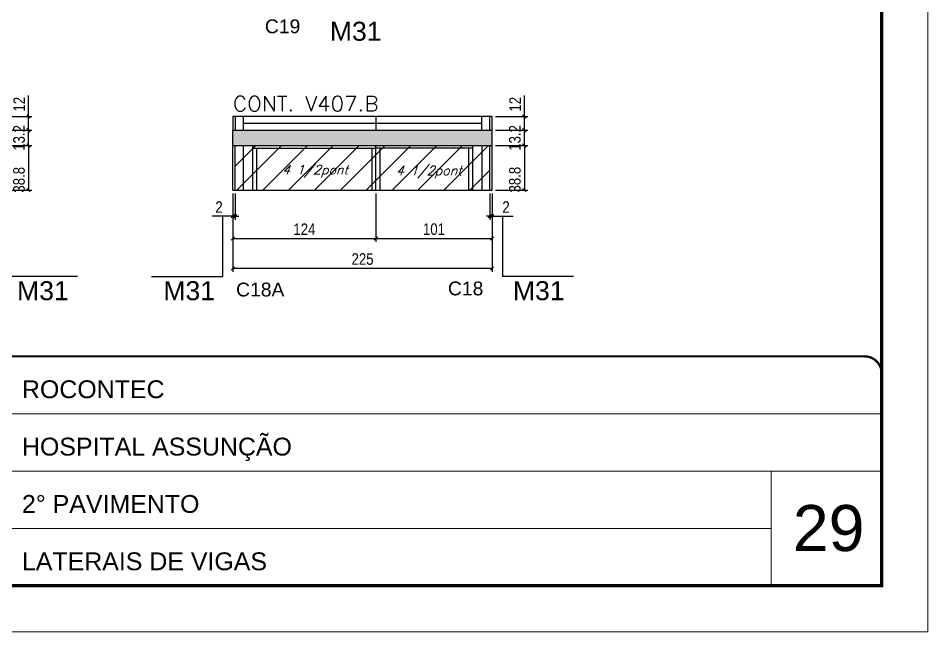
# Model space of a CAD drawing. Extents: x 137137 to 143418, y 10464 to 34486.
# Drawn here: x 137833 to 138622, y 25396 to 25929 of the extents above; entities that cross this region are included whole.
import ezdxf

# ---------------------------------------------------------------- set-up
doc = ezdxf.new("R2010")
doc.units = 0
doc.linetypes.add('CONTINUO', pattern=[0])
doc.linetypes.add('DASHED', pattern=[0.75, 0.5, -0.25])
for name, color, linetype in [('5', 5, 'Continuous'), ('COTA', 241, 'Continuous'), ('NOMENCLATURA', 7, 'Continuous'), ('Painéis', 200, 'Continuous'), ('Reaproveitamento', 251, 'Continuous'), ('SARR_2.2x7', 40, 'Continuous'), ('SARR_3.5x7', 81, 'Continuous'), ('SARR_EDITAR', 141, 'Continuous'), ('texto', 7, 'Continuous')]:
    doc.layers.add(name, color=color, linetype=linetype)
for name, color, linetype, lineweight in [('CARIMBO', 255, 'Continuous', 9), ('Folhas', 255, 'Continuous', 9), ('SARRAFO DE PRESSAO', 251, 'DASHED', 9), ('Texto Seção', 7, 'Continuous', 15)]:
    doc.layers.add(name, color=color, linetype=linetype, lineweight=lineweight)
doc.styles.add('ARIAL', font='arial.ttf')
doc.styles.add('COTA TECNICA', font='techl___.ttf', dxfattribs={"height": 10})
doc.styles.add('REGUA-120', font='ROMANS.shx', dxfattribs={"height": 15})
doc.styles.add('Romans', font='romans.shx')
doc.styles.get("Standard").update_dxf_attribs({"font": 'arial.ttf'})
doc.dimstyles.new('PAINEL', dxfattribs={"dimtxt": 10, "dimasz": 3, "dimexe": 3, "dimexo": 3, "dimgap": 3, "dimtad": 1, "dimdec": 1, "dimzin": 12, "dimdsep": 46, "dimtxsty": 'COTA TECNICA', "dimblk1": 'OBLIQUE', "dimblk2": 'OBLIQUE', "dimsah": 1, "dimcen": 0.9, "dimclrd": 4, "dimclre": 4, "dimclrt": 240, "dimadec": 1, "dimazin": 3, "dimtfac": 1, "dimtdec": 1, "dimtmove": 0, "dimatfit": 3, "dimfxl": 1, "dimtolj": 1, "dimtzin": 12, "dimarcsym": 0})
pattern_1 = [(45, (-4795.5, -1148.575), (-11.2253202, 11.2253202), [])]

# ---------------------------------------------------------------- blocks, each defined once
blk = doc.blocks.new('9999999999')
at = {"color": 30, "linetype": 'CONTINUO'}
for p, q in [((98564.56, 34379.64), (99583.98, 34379.64)), ((98564.56, 34329.83), (99487.98, 34329.83)), ((99583.98, 34329.83), (99487.98, 34329.83)), ((99487.98, 34329.83), (99487.98, 34230.21)), ((98564.56, 34280.02), (99487.98, 34280.02))]:
    blk.add_line(p, q, dxfattribs=at)
at = {"color": 30, "linetype": 'CONTINUO', "const_width": 2}
blk.add_lwpolyline([(99583.98, 34230.21), (99583.98, 34414.45, 0.414214), (99568.98, 34429.45), (98228.98, 34429.45, 0.414214), (98213.98, 34414.45), (98213.98, 34245.21, 0.414214), (98228.98, 34230.21), (99583.98, 34230.21)], format="xyb", dxfattribs=at)
at = {"layer": 'Folhas'}
blk.add_lwpolyline([(98138.98, 34190.21), (99623.98, 34190.21), (99623.98, 35240.21), (98138.98, 35240.21)], close=True, dxfattribs=at)
at = {"layer": 'Folhas', "color": 30, "const_width": 3}
blk.add_lwpolyline([(98213.98, 34230.21), (99583.98, 34230.21), (99583.98, 35200.21), (98213.98, 35200.21)], close=True, dxfattribs=at)
at = {"color": 7, "linetype": 'Continuous', "ltscale": 5, "style": 'ARIAL'}
for s, height, p in [('ROCONTEC', 15.483, (98837.68, 34393.13)), ('HOSPITAL ASSUNÇÃO', 15.4829, (98837.68, 34343.32)), ('2° PAVIMENTO', 15.4829, (98837.68, 34293.51)), ('LATERAIS DE VIGAS', 15.4829, (98837.68, 34243.7))]:
    blk.add_text(s, height=height, dxfattribs=at).set_placement(p)
blk = doc.blocks.new('_Oblique')
at = {"color": 0, "linetype": 'ByBlock', "lineweight": -2}
blk.add_line((-0.5, -0.5), (0.5, 0.5), dxfattribs=at)
blk = doc.blocks.new('*D603')
at = {"layer": 'COTA', "color": 4, "lineweight": -2, "ltscale": 25, "transparency": 16777216}
for p, q in [((137816.7, 25818.09), (137844.7, 25818.09)), ((137841.7, 25818.09), (137841.7, 25779.29)), ((137816.7, 25779.29), (137844.7, 25779.29))]:
    blk.add_line(p, q, dxfattribs=at)
at = {"layer": 'Defpoints', "color": 0, "ltscale": 25, "transparency": 16777216}
for p in [(137813.7, 25818.09), (137813.7, 25779.29), (137841.7, 25779.29)]:
    blk.add_point(p, dxfattribs=at)
at = {"layer": 'COTA', "color": 4, "lineweight": -2, "ltscale": 25, "transparency": 16777216, "xscale": 3, "yscale": 3, "zscale": 3}
for p, rotation in [((137841.7, 25818.09), 90), ((137841.7, 25779.29), 270)]:
    blk.add_blockref('_Oblique', p, dxfattribs=dict(at, rotation=rotation))
at = {"layer": 'COTA', "color": 240, "ltscale": 25, "transparency": 16777216, "insert": (137833.46, 25788.34), "char_height": 10, "attachment_point": 5, "rotation": 90, "style": 'COTA TECNICA'}
blk.add_mtext('\\A1;38.8', dxfattribs=at)
blk = doc.blocks.new('*D604')
at = {"layer": 'COTA', "color": 4, "lineweight": -2, "ltscale": 25, "transparency": 16777216}
for p, q in [((137816.7, 25831.29), (137844.7, 25831.29)), ((137841.7, 25818.09), (137841.7, 25831.29)), ((137816.7, 25818.09), (137844.7, 25818.09))]:
    blk.add_line(p, q, dxfattribs=at)
at = {"layer": 'Defpoints', "color": 0, "ltscale": 25, "transparency": 16777216}
for p in [(137813.7, 25831.29), (137841.7, 25831.29), (137813.7, 25818.09)]:
    blk.add_point(p, dxfattribs=at)
at = {"layer": 'COTA', "color": 4, "lineweight": -2, "ltscale": 25, "transparency": 16777216, "xscale": 3, "yscale": 3, "zscale": 3}
for p, rotation in [((137841.7, 25831.29), 90), ((137841.7, 25818.09), 270)]:
    blk.add_blockref('_Oblique', p, dxfattribs=dict(at, rotation=rotation))
at = {"layer": 'COTA', "color": 240, "ltscale": 25, "transparency": 16777216, "insert": (137833.48, 25824.69), "char_height": 10, "attachment_point": 5, "rotation": 90, "style": 'COTA TECNICA'}
blk.add_mtext('\\A1;13.2', dxfattribs=at)
blk = doc.blocks.new('*D607')
at = {"layer": 'COTA', "color": 4, "lineweight": -2, "ltscale": 25, "transparency": 16777216}
for p, q in [((138019.12, 25776.29), (138019.12, 25708.33)), ((138244.12, 25776.29), (138244.12, 25708.33)), ((138244.12, 25711.33), (138019.12, 25711.33))]:
    blk.add_line(p, q, dxfattribs=at)
at = {"layer": 'Defpoints', "color": 0, "ltscale": 25, "transparency": 16777216}
for p in [(138019.12, 25779.29), (138244.12, 25779.29), (138019.12, 25711.33)]:
    blk.add_point(p, dxfattribs=at)
at = {"layer": 'COTA', "color": 4, "lineweight": -2, "ltscale": 25, "transparency": 16777216, "xscale": 3, "yscale": 3, "zscale": 3, "rotation": 180}
blk.add_blockref('_Oblique', (138019.12, 25711.33), dxfattribs=at)
at = {"layer": 'COTA', "color": 4, "lineweight": -2, "ltscale": 25, "transparency": 16777216, "xscale": 3, "yscale": 3, "zscale": 3}
blk.add_blockref('_Oblique', (138244.12, 25711.33), dxfattribs=at)
at = {"layer": 'COTA', "color": 240, "ltscale": 25, "transparency": 16777216, "insert": (138131.62, 25719.44), "char_height": 10, "attachment_point": 5, "style": 'COTA TECNICA'}
blk.add_mtext('\\A1;225', dxfattribs=at)
blk = doc.blocks.new('*D608')
at = {"layer": 'COTA', "color": 4, "lineweight": -2, "ltscale": 25, "transparency": 16777216}
for p, q in [((138019.12, 25776.29), (138019.12, 25734.31)), ((138143.12, 25776.29), (138143.12, 25734.31)), ((138019.12, 25737.31), (138143.12, 25737.31))]:
    blk.add_line(p, q, dxfattribs=at)
at = {"layer": 'Defpoints', "color": 0, "ltscale": 25, "transparency": 16777216}
for p in [(138019.12, 25779.29), (138143.12, 25779.29), (138143.12, 25737.31)]:
    blk.add_point(p, dxfattribs=at)
at = {"layer": 'COTA', "color": 4, "lineweight": -2, "ltscale": 25, "transparency": 16777216, "xscale": 3, "yscale": 3, "zscale": 3, "rotation": 180}
blk.add_blockref('_Oblique', (138019.12, 25737.31), dxfattribs=at)
at = {"layer": 'COTA', "color": 4, "lineweight": -2, "ltscale": 25, "transparency": 16777216, "xscale": 3, "yscale": 3, "zscale": 3}
blk.add_blockref('_Oblique', (138143.12, 25737.31), dxfattribs=at)
at = {"layer": 'COTA', "color": 240, "ltscale": 25, "transparency": 16777216, "insert": (138081.12, 25745.39), "char_height": 10, "attachment_point": 5, "style": 'COTA TECNICA'}
blk.add_mtext('\\A1;124', dxfattribs=at)
blk = doc.blocks.new('*D591')
at = {"layer": 'COTA', "color": 4, "lineweight": -2, "ltscale": 25, "transparency": 16777216}
for p, q in [((138143.12, 25776.29), (138143.12, 25734.31)), ((138244.12, 25776.29), (138244.12, 25734.31)), ((138143.12, 25737.31), (138244.12, 25737.31))]:
    blk.add_line(p, q, dxfattribs=at)
at = {"layer": 'Defpoints', "color": 0, "ltscale": 25, "transparency": 16777216}
for p in [(138143.12, 25779.29), (138244.12, 25779.29), (138244.12, 25737.31)]:
    blk.add_point(p, dxfattribs=at)
at = {"layer": 'COTA', "color": 4, "lineweight": -2, "ltscale": 25, "transparency": 16777216, "xscale": 3, "yscale": 3, "zscale": 3, "rotation": 180}
blk.add_blockref('_Oblique', (138143.12, 25737.31), dxfattribs=at)
at = {"layer": 'COTA', "color": 4, "lineweight": -2, "ltscale": 25, "transparency": 16777216, "xscale": 3, "yscale": 3, "zscale": 3}
blk.add_blockref('_Oblique', (138244.12, 25737.31), dxfattribs=at)
at = {"layer": 'COTA', "color": 240, "ltscale": 25, "transparency": 16777216, "insert": (138193.62, 25745.42), "char_height": 10, "attachment_point": 5, "style": 'COTA TECNICA'}
blk.add_mtext('\\A1;101', dxfattribs=at)
blk = doc.blocks.new('*D609')
at = {"layer": 'COTA', "color": 4, "lineweight": -2, "ltscale": 25, "transparency": 16777216}
for p, q in [((138247.12, 25818.09), (138275.12, 25818.09)), ((138272.12, 25818.09), (138272.12, 25779.29)), ((138247.12, 25779.29), (138275.12, 25779.29))]:
    blk.add_line(p, q, dxfattribs=at)
at = {"layer": 'Defpoints', "color": 0, "ltscale": 25, "transparency": 16777216}
for p in [(138244.12, 25818.09), (138244.12, 25779.29), (138272.12, 25779.29)]:
    blk.add_point(p, dxfattribs=at)
at = {"layer": 'COTA', "color": 4, "lineweight": -2, "ltscale": 25, "transparency": 16777216, "xscale": 3, "yscale": 3, "zscale": 3}
for p, rotation in [((138272.12, 25818.09), 90), ((138272.12, 25779.29), 270)]:
    blk.add_blockref('_Oblique', p, dxfattribs=dict(at, rotation=rotation))
at = {"layer": 'COTA', "color": 240, "ltscale": 25, "transparency": 16777216, "insert": (138263.88, 25788.44), "char_height": 10, "attachment_point": 5, "rotation": 90, "style": 'COTA TECNICA'}
blk.add_mtext('\\A1;38.8', dxfattribs=at)
blk = doc.blocks.new('*D610')
at = {"layer": 'COTA', "color": 4, "lineweight": -2, "ltscale": 25, "transparency": 16777216}
for p, q in [((138247.12, 25831.29), (138275.12, 25831.29)), ((138272.12, 25818.09), (138272.12, 25831.29)), ((138247.12, 25818.09), (138275.12, 25818.09))]:
    blk.add_line(p, q, dxfattribs=at)
at = {"layer": 'Defpoints', "color": 0, "ltscale": 25, "transparency": 16777216}
for p in [(138244.12, 25831.29), (138272.12, 25831.29), (138244.12, 25818.09)]:
    blk.add_point(p, dxfattribs=at)
at = {"layer": 'COTA', "color": 4, "lineweight": -2, "ltscale": 25, "transparency": 16777216, "xscale": 3, "yscale": 3, "zscale": 3}
for p, rotation in [((138272.12, 25831.29), 90), ((138272.12, 25818.09), 270)]:
    blk.add_blockref('_Oblique', p, dxfattribs=dict(at, rotation=rotation))
at = {"layer": 'COTA', "color": 240, "ltscale": 25, "transparency": 16777216, "insert": (138263.9, 25824.69), "char_height": 10, "attachment_point": 5, "rotation": 90, "style": 'COTA TECNICA'}
blk.add_mtext('\\A1;13.2', dxfattribs=at)
blk = doc.blocks.new('*D614')
at = {"layer": 'COTA', "color": 4, "lineweight": -2, "ltscale": 25, "transparency": 16777216}
for p, q in [((138242.12, 25776.29), (138242.12, 25753.66)), ((138244.12, 25776.29), (138244.12, 25753.66)), ((138242.12, 25756.66), (138239.12, 25756.66)), ((138242.12, 25756.66), (138244.12, 25756.66)), ((138244.12, 25756.66), (138262.24, 25756.66))]:
    blk.add_line(p, q, dxfattribs=at)
at = {"layer": 'Defpoints', "color": 0, "ltscale": 25, "transparency": 16777216}
for p in [(138242.12, 25779.29), (138244.12, 25779.29), (138244.12, 25756.66)]:
    blk.add_point(p, dxfattribs=at)
at = {"layer": 'COTA', "color": 4, "lineweight": -2, "ltscale": 25, "transparency": 16777216, "xscale": 3, "yscale": 3, "zscale": 3}
blk.add_blockref('_Oblique', (138242.12, 25756.66), dxfattribs=at)
at = {"layer": 'COTA', "color": 4, "lineweight": -2, "ltscale": 25, "transparency": 16777216, "xscale": 3, "yscale": 3, "zscale": 3, "rotation": 180}
blk.add_blockref('_Oblique', (138244.12, 25756.66), dxfattribs=at)
at = {"layer": 'COTA', "color": 240, "ltscale": 25, "transparency": 16777216, "insert": (138256.18, 25764.66), "char_height": 10, "attachment_point": 5, "style": 'COTA TECNICA'}
blk.add_mtext('\\A1;2', dxfattribs=at)
blk = doc.blocks.new('*D615')
at = {"layer": 'COTA', "color": 4, "lineweight": -2, "ltscale": 25, "transparency": 16777216}
for p, q in [((138019.12, 25776.29), (138019.12, 25753.66)), ((138021.12, 25776.29), (138021.12, 25753.66)), ((138019.12, 25756.66), (138001.01, 25756.66)), ((138021.12, 25756.66), (138019.12, 25756.66)), ((138021.12, 25756.66), (138024.12, 25756.66))]:
    blk.add_line(p, q, dxfattribs=at)
at = {"layer": 'Defpoints', "color": 0, "ltscale": 25, "transparency": 16777216}
for p in [(138019.12, 25779.29), (138021.12, 25779.29), (138019.12, 25756.66)]:
    blk.add_point(p, dxfattribs=at)
at = {"layer": 'COTA', "color": 4, "lineweight": -2, "ltscale": 25, "transparency": 16777216, "xscale": 3, "yscale": 3, "zscale": 3}
blk.add_blockref('_Oblique', (138019.12, 25756.66), dxfattribs=at)
at = {"layer": 'COTA', "color": 4, "lineweight": -2, "ltscale": 25, "transparency": 16777216, "xscale": 3, "yscale": 3, "zscale": 3, "rotation": 180}
blk.add_blockref('_Oblique', (138021.12, 25756.66), dxfattribs=at)
at = {"layer": 'COTA', "color": 240, "ltscale": 25, "transparency": 16777216, "insert": (138007.07, 25764.66), "char_height": 10, "attachment_point": 5, "style": 'COTA TECNICA'}
blk.add_mtext('\\A1;2', dxfattribs=at)
blk = doc.blocks.new('*D1082')
at = {"layer": 'COTA', "color": 4, "lineweight": -2, "ltscale": 25, "transparency": 16777216}
for p, q in [((137841.7, 25843.29), (137841.7, 25861.6)), ((137816.7, 25843.29), (137844.7, 25843.29)), ((137841.7, 25831.29), (137841.7, 25843.29)), ((137816.7, 25831.29), (137844.7, 25831.29))]:
    blk.add_line(p, q, dxfattribs=at)
at = {"layer": 'Defpoints', "color": 0, "ltscale": 25, "transparency": 16777216}
for p in [(137813.7, 25843.29), (137841.7, 25843.29), (137813.7, 25831.29)]:
    blk.add_point(p, dxfattribs=at)
at = {"layer": 'COTA', "color": 4, "lineweight": -2, "ltscale": 25, "transparency": 16777216, "xscale": 3, "yscale": 3, "zscale": 3}
for p, rotation in [((137841.7, 25843.29), 90), ((137841.7, 25831.29), 270)]:
    blk.add_blockref('_Oblique', p, dxfattribs=dict(at, rotation=rotation))
at = {"layer": 'COTA', "color": 240, "ltscale": 25, "transparency": 16777216, "insert": (137833.64, 25853.95), "char_height": 10, "attachment_point": 5, "rotation": 90, "style": 'COTA TECNICA'}
blk.add_mtext('\\A1;12', dxfattribs=at)
blk = doc.blocks.new('*D1083')
at = {"layer": 'COTA', "color": 4, "lineweight": -2, "ltscale": 25, "transparency": 16777216}
for p, q in [((138272.12, 25843.29), (138272.12, 25861.6)), ((138247.12, 25843.29), (138275.12, 25843.29)), ((138272.12, 25831.29), (138272.12, 25843.29)), ((138247.12, 25831.29), (138275.12, 25831.29))]:
    blk.add_line(p, q, dxfattribs=at)
at = {"layer": 'Defpoints', "color": 0, "ltscale": 25, "transparency": 16777216}
for p in [(138244.12, 25843.29), (138272.12, 25843.29), (138244.12, 25831.29)]:
    blk.add_point(p, dxfattribs=at)
at = {"layer": 'COTA', "color": 4, "lineweight": -2, "ltscale": 25, "transparency": 16777216, "xscale": 3, "yscale": 3, "zscale": 3}
for p, rotation in [((138272.12, 25843.29), 90), ((138272.12, 25831.29), 270)]:
    blk.add_blockref('_Oblique', p, dxfattribs=dict(at, rotation=rotation))
at = {"layer": 'COTA', "color": 240, "ltscale": 25, "transparency": 16777216, "insert": (138264.06, 25853.95), "char_height": 10, "attachment_point": 5, "rotation": 90, "style": 'COTA TECNICA'}
blk.add_mtext('\\A1;12', dxfattribs=at)

msp = doc.modelspace()

# ---------------------------------------------------------------- hatches: boundary and pattern name
at = {"layer": 'COTA', "linetype": 'ByBlock'}
h = msp.add_hatch(dxfattribs=at)
h.set_pattern_fill('AR-CONC', color=256, scale=0.03)
h.set_pattern_definition([(50, (-1354.367, -7361.335), (5.46554007, -0.47817257), [0.5715, -6.2865]), (355, (-1354.367, -7361.335), (-1.05730264, 5.73170536), [0.4572, -5.02921753]), (100.4514447, (-1353.912, -7361.375), (4.40823741, 5.25353256), [0.48570026, -5.34270734]), (46.1842, (-1354.367, -7359.811), (8.13237123, -1.26126984), [0.85725, -9.42975]), (96.6355576, (-1353.6895, -7359.916), (7.122124, 7.42278374), [0.7285507, -8.01406824]), (351.184151, (-1354.367, -7359.811), (7.122124, 7.42278374), [0.685799, -7.54379196]), (21, (-1353.605, -7360.192), (4.54843174, -3.06795595), [0.5715, -6.2865]), (326, (-1353.605, -7360.192), (1.85406085, 5.52563898), [0.4572, -5.0292]), (71.451445, (-1353.226, -7360.448), (6.40249258, 2.45768307), [0.48570026, -5.34269813]), (37.5, (-1354.3672, -7361.3352), (0.092658098, 2.536651166), [0, -4.96824, 0, -5.1054, 0, -5.04825]), (7.5, (-1354.3672, -7361.3352), (2.004589875, 3.005417245), [0, -2.91084, 0, -4.85394, 0, -1.92405]), (327.5, (-1356.0665, -7361.3352), (4.067717855, -0.17186232), [0, -1.905, 0, -5.9436, 0, -7.8867]), (317.5, (-1356.8285, -7361.335), (4.44387544, 0.76279473), [0, -2.4765, 0, -3.94716, 0, -5.6007])])
h.paths.add_polyline_path([(138244.12, 25818.09), (138244.12, 25831.29), (138019.12, 25831.29), (138019.12, 25818.09)])
at = {"layer": 'Reaproveitamento', "ltscale": 25}
h = msp.add_hatch(dxfattribs=at)
h.set_pattern_fill('ANSI31', color=256, scale=5)
h.set_pattern_definition(pattern_1)
h.paths.add_polyline_path([(138021.12, 25818.09), (138021.12, 25779.29), (138143.12, 25779.29), (138143.12, 25818.09)])
h.paths.add_polyline_path([(138053.92, 25787.75), (138121.53, 25787.75), (138127.03, 25803.73), (138059.42, 25803.73)], flags=24)
h = msp.add_hatch(dxfattribs=at)
h.set_pattern_fill('ANSI31', color=256, scale=5)
h.set_pattern_definition(pattern_1)
h.paths.add_polyline_path([(138143.12, 25818.09), (138143.12, 25779.29), (138242.12, 25779.29), (138242.12, 25818.09)])
h.paths.add_polyline_path([(138152.6, 25787.06), (138220.22, 25787.06), (138225.72, 25803.03), (138158.1, 25803.03)], flags=24)

# ---------------------------------------------------------------- linework, layer by layer
at = {"layer": 'COTA', "linetype": 'ByBlock'}
for p, q in [((138019.12, 25831.29), (138244.12, 25831.29)), ((138019.12, 25818.09), (138019.12, 25831.29)), ((138244.12, 25818.09), (138244.12, 25831.29))]:
    msp.add_line(p, q, dxfattribs=at)
at = {"layer": 'NOMENCLATURA', "linetype": 'Continuous'}
for p, q in [((138010.07, 25756.66), (138010.07, 25704.26)), ((138253.18, 25756.66), (138253.18, 25704.26)), ((137884.25, 25704.26), (137822.76, 25704.26)), ((137948.58, 25704.26), (138010.07, 25704.26)), ((138314.67, 25704.26), (138253.18, 25704.26))]:
    msp.add_line(p, q, dxfattribs=at)
at = {"layer": 'Painéis', "ltscale": 25}
for p, q in [((138244.12, 25843.29), (138019.12, 25843.29)), ((138019.12, 25843.29), (138019.12, 25831.29)), ((138021.12, 25843.29), (138021.12, 25831.29)), ((138143.12, 25843.29), (138143.12, 25831.29)), ((138242.12, 25831.29), (138242.12, 25843.29)), ((138244.12, 25831.29), (138244.12, 25843.29)), ((138019.12, 25831.29), (138244.12, 25831.29)), ((138019.12, 25779.29), (138019.12, 25818.09)), ((138021.12, 25779.29), (138021.12, 25818.09)), ((138143.12, 25779.29), (138143.12, 25818.09)), ((138242.12, 25779.29), (138242.12, 25818.09)), ((138244.12, 25779.29), (138244.12, 25818.09))]:
    msp.add_line(p, q, dxfattribs=at)
at = {"layer": 'Painéis'}
for p, q in [((138019.12, 25818.09), (138244.12, 25818.09)), ((138019.12, 25779.29), (138244.12, 25779.29))]:
    msp.add_line(p, q, dxfattribs=at)
at = {"layer": 'SARR_2.2x7', "linetype": 'Continuous'}
for p, q in [((138028.12, 25843.29), (138028.12, 25831.29)), ((138235.12, 25831.29), (138235.12, 25843.29)), ((138028.12, 25818.09), (138028.12, 25779.29)), ((138036.12, 25815.89), (138143.12, 25815.89)), ((138227.12, 25815.89), (138143.12, 25815.89)), ((138235.12, 25818.09), (138235.12, 25779.29))]:
    msp.add_line(p, q, dxfattribs=at)
at = {"layer": 'SARR_3.5x7'}
for p, q in [((138036.12, 25818.09), (138036.12, 25779.29)), ((138039.62, 25815.89), (138039.62, 25779.29)), ((138139.62, 25815.89), (138139.62, 25779.29)), ((138146.62, 25815.89), (138146.62, 25779.29)), ((138223.62, 25815.89), (138223.62, 25779.29)), ((138227.12, 25818.09), (138227.12, 25779.29))]:
    msp.add_line(p, q, dxfattribs=at)
at = {"layer": 'SARR_EDITAR', "ltscale": 25}
for p, q in [((138143.12, 25837.29), (138028.12, 25837.29)), ((138235.12, 25837.29), (138143.12, 25837.29))]:
    msp.add_line(p, q, dxfattribs=at)

# ---------------------------------------------------------------- block references
at = {"layer": 'SARRAFO DE PRESSAO', "color": 6, "linetype": 'ByBlock'}
msp.add_blockref('9999999999', (38998.31, -8794.45), dxfattribs=at)

# ---------------------------------------------------------------- texts
at = {"layer": '5', "linetype": 'Continuous'}
for s, p in [('C19', (138046.86, 25915.62)), ('C18A', (138021.87, 25687)), ('C18', (138205.76, 25687.97))]:
    msp.add_text(s, height=12, rotation=359.99996, dxfattribs=at).set_placement(p)
at = {"layer": 'CARIMBO', "style": 'ARIAL'}
msp.add_text('29', height=40, dxfattribs=at).set_placement((138505.15, 25465.89))
at = {"layer": 'NOMENCLATURA', "linetype": 'Continuous'}
for p in [(138103.26, 25909.1), (137831.75, 25683.77), (137958.76, 25683.77), (138262.17, 25683.77)]:
    msp.add_text('M31', height=16.5, dxfattribs=at).set_placement(p)
at = {"layer": 'texto', "color": 2, "char_height": 8, "attachment_point": 5, "style": 'Romans'}
for insert in [(138090.48, 25795.74), (138189.17, 25795.05)]:
    msp.add_mtext('{\\Q19;\\C256;4 1/2pont}', dxfattribs=dict(at, insert=insert))
at = {"layer": 'Texto Seção', "style": 'REGUA-120', "width": 1.05}
msp.add_text('CONT. V407.B', height=13, dxfattribs=at).set_placement((138019.11, 25847.9))

# ---------------------------------------------------------------- dimensions: what is measured, and where the dimension line sits
at = {"layer": 'COTA', "ltscale": 25}
for base, p1, p2, picture, middle in [((137841.7, 25843.29), (137813.7, 25831.29), (137813.7, 25843.29), '*D1082', (137833.64, 25853.95)), ((138272.12, 25843.29), (138244.12, 25831.29), (138244.12, 25843.29), '*D1083', (138264.06, 25853.95))]:
    dim = msp.add_linear_dim(base=base, p1=p1, p2=p2, angle=90, dimstyle='PAINEL', dxfattribs=at)
    dim.commit()
    dim.dimension.update_dxf_attribs({"geometry": picture, "text_midpoint": middle})
for base, p1, p2, picture, middle in [((137841.7, 25831.29), (137813.7, 25818.09), (137813.7, 25831.29), '*D604', (137841.7, 25824.69)), ((138272.12, 25831.29), (138244.12, 25818.09), (138244.12, 25831.29), '*D610', (138272.12, 25824.69)), ((137841.7, 25779.29), (137813.7, 25818.09), (137813.7, 25779.29), '*D603', (137841.7, 25788.34)), ((138272.12, 25779.29), (138244.12, 25818.09), (138244.12, 25779.29), '*D609', (138272.12, 25788.44))]:
    dim = msp.add_linear_dim(base=base, p1=p1, p2=p2, angle=90, dimstyle='PAINEL', dxfattribs=at)
    dim.commit()
    dim.dimension.update_dxf_attribs({"geometry": picture, "text_midpoint": middle, "dimtype": 160})
for base, p1, p2, picture, middle in [((138019.12, 25756.66), (138021.12, 25779.29), (138019.12, 25779.29), '*D615', (138007.07, 25764.66)), ((138019.12, 25711.33), (138244.12, 25779.29), (138019.12, 25779.29), '*D607', (138131.62, 25719.44)), ((138143.12, 25737.31), (138019.12, 25779.29), (138143.12, 25779.29), '*D608', (138081.12, 25745.39)), ((138244.12, 25756.66), (138242.12, 25779.29), (138244.12, 25779.29), '*D614', (138256.18, 25764.66))]:
    dim = msp.add_linear_dim(base=base, p1=p1, p2=p2, dimstyle='PAINEL', dxfattribs=at)
    dim.commit()
    dim.dimension.update_dxf_attribs({"geometry": picture, "text_midpoint": middle})
dim = msp.add_linear_dim(base=(138244.12, 25737.31), p1=(138143.12, 25779.29), p2=(138244.12, 25779.29), dimstyle='PAINEL', override={"dimtmove": 1}, dxfattribs=at)
dim.commit()
dim.dimension.update_dxf_attribs({"geometry": '*D591', "text_midpoint": (138193.62, 25745.42)})

doc.saveas('drawing.dxf')
